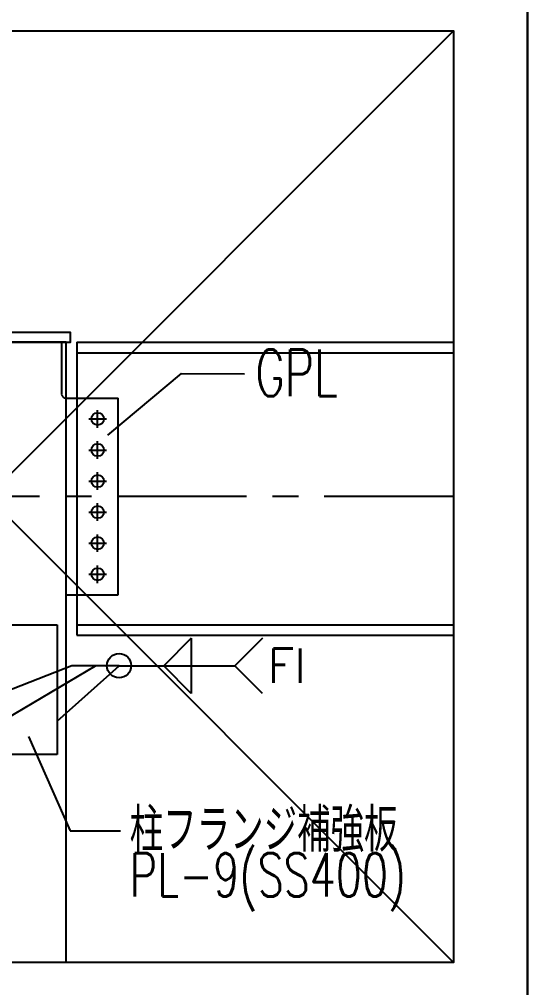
# Model space of a CAD drawing. Extents: x -668440 to 1010955, y -1678500 to 210463.
# Drawn here: x -607400 to -597578, y -1005229 to -986524 of the extents above; entities that cross this region are included whole.
import ezdxf
from ezdxf.enums import TextEntityAlignment as Align

# ---------------------------------------------------------------- set-up
doc = ezdxf.new("R2010")
doc.units = 0
doc.header["$MEASUREMENT"] = 0
doc.linetypes.add('CENTER', pattern=[2, 1.25, -0.25, 0.25, -0.25])
doc.linetypes.add('HASEN_S', pattern=[2, 1.5, -0.5])
doc.layers.get('0').update_dxf_attribs({"color": 3, "linetype": 'CONTINUOUS'})
doc.layers.add('00_ADDL', color=253, linetype='CONTINUOUS', plot=False)
for name, color, linetype in [('098', 7, 'CONTINUOUS'), ('100', 5, 'CENTER'), ('_1-1_L-CL', 3, 'CONTINUOUS'), ('_1-3_L-CS', 1, 'CONTINUOUS'), ('_1-B_TXT1', 3, 'CONTINUOUS'), ('_5-6_GS-M', 6, 'CONTINUOUS'), ('_B-2_PL-M', 3, 'CONTINUOUS'), ('_B-3_PL-H', 4, 'HASEN_S'), ('_B-6_BN-M', 3, 'CONTINUOUS'), ('cfhole_u', 7, 'CONTINUOUS'), ('cfr_d', 7, 'CONTINUOUS'), ('COL_H-494x302x13x21x13', 7, 'CONTINUOUS')]:
    doc.layers.add(name, color=color, linetype=linetype)
doc.styles.add('DRACAD', font='txt', dxfattribs={"width": 0.85, "bigfont": 'extfont2'})
doc.styles.add('S030', font='simplex.shx', dxfattribs={"width": 0.8, "bigfont": 'extfont2.shx'})

# ---------------------------------------------------------------- blocks, each defined once
blk = doc.blocks.new('剛接合部C1Y')
at = {"layer": '00_ADDL'}
for p, q in [((-226827.6965, -407169.07507), (-226827.6965, -402309.07507)), ((-228770.77238, -403299.07507), (-226970.77238, -405099.07507)), ((-226970.77238, -403299.07507), (-228770.77238, -405099.07507))]:
    blk.add_line(p, q, dxfattribs=at)
blk.add_lwpolyline([(-228770.77238, -405099.07507), (-228770.77238, -403299.07507), (-226970.77238, -403299.07507), (-226970.77238, -405099.07507)], close=True, dxfattribs=at)
at = {"layer": '100', "linetype": 'CENTER', "ltscale": 200}
blk.add_line((-226970.77238, -404199.07507), (-232770.77238, -404199.07507), dxfattribs=at)
at = {"layer": '_1-1_L-CL'}
blk.add_line((-226827.6965, -402309.07507), (-226827.6965, -413694.07507), dxfattribs=at)
at = {"layer": '_1-3_L-CS', "transparency": 33554661}
for p, q in [((-227638.98918, -404080.20878), (-227496.29743, -403961.56424)), ((-227477.68779, -404472.49945), (-227531.02113, -404525.83278)), ((-227477.68779, -404472.49945), (-227477.68779, -404579.16612)), ((-227340.0911, -404472.49945), (-227393.42443, -404525.83278)), ((-227708.24104, -404525.83278), (-227909.27238, -404604.7456)), ((-227863.41943, -404644.47733), (-227662.72768, -404525.83278)), ((-227617.21432, -404525.83278), (-227708.24104, -404525.83278)), ((-227477.68779, -404579.16612), (-227531.02113, -404525.83278)), ((-227340.0911, -404579.16612), (-227393.42443, -404525.83278))]:
    blk.add_line(p, q, dxfattribs=at)
at = {"layer": '_1-3_L-CS'}
for p, q in [((-227496.29743, -403961.56424), (-227375.04563, -403961.86989)), ((-227792.05277, -404662.52932), (-227711.95721, -404844.46707)), ((-227711.95721, -404844.46707), (-227614.66434, -404844.77273))]:
    blk.add_line(p, q, dxfattribs=at)
blk.add_lwpolyline([(-227736.77238, -404632.95395), (-227617.21432, -404525.83278), (-227393.42443, -404525.83278)], dxfattribs=at)
blk.add_circle((-227617.21432, -404525.83278), 23.47939, dxfattribs=at)
at = {"layer": '_5-6_GS-M'}
for p, q in [((-227698.65976, -403901.07507), (-226969.65976, -403901.07507)), ((-227698.65976, -403901.07507), (-227698.65976, -404467.07507)), ((-227698.65976, -403921.07507), (-226969.65976, -403921.07507)), ((-227698.65976, -404447.07507), (-226969.65976, -404447.07507)), ((-227698.65976, -404467.07507), (-226969.65976, -404467.07507))]:
    blk.add_line(p, q, dxfattribs=at)
at = {"layer": '_B-2_PL-M'}
for p in [(-227718.65974, -404009.07507), (-227618.65974, -404389.07507)]:
    blk.add_line(p, (-227618.65974, -404009.07507), dxfattribs=at)
at = {"layer": '_B-3_PL-H'}
blk.add_line((-227728.65974, -403901.07507), (-227728.65974, -403999.07507), dxfattribs=at)
blk.add_arc((-227718.65974, -403999.07507), 10, 180, 270, dxfattribs=at)
at = {"layer": '_B-6_BN-M'}
for p, q in [((-227658.65974, -404066.07507), (-227658.65974, -404032.07507)), ((-227675.65974, -404049.07507), (-227641.65974, -404049.07507)), ((-227658.65974, -404126.07507), (-227658.65974, -404092.07507)), ((-227675.65974, -404109.07507), (-227641.65974, -404109.07507)), ((-227658.65974, -404186.07507), (-227658.65974, -404152.07507)), ((-227675.65974, -404169.07507), (-227641.65974, -404169.07507)), ((-227658.65974, -404246.07507), (-227658.65974, -404212.07507)), ((-227675.65974, -404229.07507), (-227641.65974, -404229.07507)), ((-227675.65974, -404289.07507), (-227641.65974, -404289.07507)), ((-227658.65974, -404306.07507), (-227658.65974, -404272.07507)), ((-227658.65974, -404366.07507), (-227658.65974, -404332.07507)), ((-227675.65974, -404349.07507), (-227641.65974, -404349.07507)), ((-227718.65976, -404389.07507), (-227618.65974, -404389.07507))]:
    blk.add_line(p, q, dxfattribs=at)
for centre in [(-227658.65974, -404049.07507), (-227658.65974, -404109.07507), (-227658.65974, -404169.07507), (-227658.65974, -404229.07507), (-227658.65974, -404289.07507), (-227658.65974, -404349.07507)]:
    blk.add_circle(centre, 12, dxfattribs=at)
at = {"layer": 'cfhole_u'}
blk.add_lwpolyline([(-228030.77238, -403901.07507), (-227710.77238, -403901.07507), (-227710.77238, -403882.07507), (-228030.77238, -403882.07507)], close=True, dxfattribs=at)
at = {"layer": 'cfr_d'}
for p, q in [((-228004.77238, -404447.07507), (-227736.77238, -404447.07507)), ((-227736.77238, -404447.07507), (-227736.77238, -404697.07507)), ((-227736.77238, -404697.07507), (-228004.77238, -404697.07507))]:
    blk.add_line(p, q, dxfattribs=at)
at = {"layer": 'COL_H-494x302x13x21x13'}
for p, q in [((-227719.77238, -403901.07507), (-228021.77238, -403901.07507)), ((-227719.77238, -405099.07507), (-227719.77238, -403901.07507))]:
    blk.add_line(p, q, dxfattribs=at)
at = {"layer": '098', "color": 3, "linetype": 'Continuous', "style": 'DRACAD'}
blk.add_text('FI', height=66.666667, dxfattribs=at).set_placement((-227330.26653, -404525.83278), align=Align.MIDDLE_LEFT)
at = {"layer": '_1-B_TXT1', "color": 3, "style": 'S030', "width": 0.7}
for s, height, p in [('GPL', 90, (-227353.85248, -403960.22105)), ('柱フランジ補強板', 84, (-227596.6093, -404843.12388)), ('PL-9(SS400)', 84, (-227596.6093, -404929.76286))]:
    blk.add_text(s, height=height, dxfattribs=at).set_placement(p, align=Align.MIDDLE_LEFT)

msp = doc.modelspace()

# ---------------------------------------------------------------- block references
at = {"xscale": 10, "yscale": 10, "zscale": 10}
msp.add_blockref('剛接合部C1Y', (1670698.6842, 3046247.35843, 5600), dxfattribs=at)

doc.saveas('drawing.dxf')
